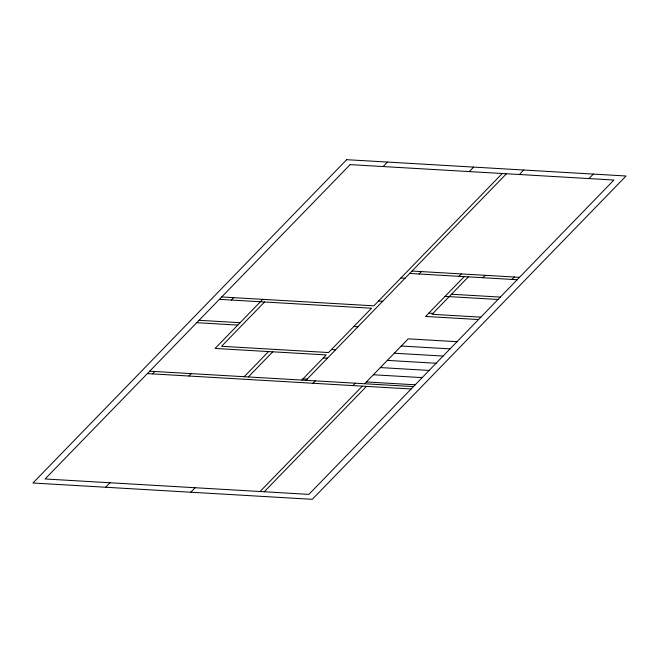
<?xml version="1.0" encoding="UTF-8"?>
<svg xmlns="http://www.w3.org/2000/svg" width="659" height="659" viewBox="0 0 659 659"><rect width="100%" height="100%" fill="white"/><g stroke="black" fill="none" stroke-linecap="round" stroke-linejoin="round"><path stroke-width="0.99" d="M152.542 373.892L154.873 371.503M231.342 300.043L233.665 297.646M383.093 166.554L387.451 162.065M262.743 299.351L215.098 348.446L326.221 354.929L301.814 380.078M188.894 376.017L191.217 373.62M264.572 301.987L221.581 346.288L328.544 352.54L371.536 308.231L219.398 299.351M105.646 487.248L110.004 482.759M244.184 376.717L268.584 351.568M248.336 376.956L272.735 351.807M469.29 171.587L473.648 167.098M190.805 492.224L195.163 487.734M502.265 173.515L373.859 305.834L221.721 296.954M305.974 380.325L506.417 173.754M312.992 383.266L315.315 380.869M419.025 273.987L421.348 271.599M519.399 174.511L523.757 170.022M352.977 385.597L355.3 383.2M459.01 276.327L461.333 273.93M464.2 276.632L425.566 316.444L478.533 319.533M260.066 491.523L362.326 386.141M364.649 383.744L408.226 338.841L457.033 341.692M468.36 276.871L432.04 314.294L480.856 317.144M264.218 491.762L366.478 386.388M482.899 277.719L485.222 275.322M588.981 178.573L593.339 174.083M511.977 279.416L514.3 277.019M412.007 271.047L519.49 277.324M409.684 273.444L517.167 279.721M400.878 277.991L405.03 278.238M451.506 294.235L500.321 297.085M445.031 296.385L497.99 299.474M378.513 301.048L382.665 301.287M428.762 313.149L432.914 313.396M353.817 326.493L357.969 326.732M199.059 320.307L240.082 322.696M196.736 322.696L237.759 325.093M401.249 346.024L450.064 348.875M331.452 349.542L335.604 349.789M394.28 353.208L443.087 356.058M387.303 360.399L436.118 363.249M323.314 357.928L327.465 358.166M380.334 367.582L429.141 370.432M373.365 374.765L422.172 377.615M366.388 381.948L415.203 384.798M302.983 378.884L307.135 379.123M149.675 371.198L413.457 386.594M147.352 373.595L411.134 388.991M346.692 159.684L32.95 483.006L312.308 499.316L626.05 175.994L346.692 159.684M350.127 164.626L45.1 478.969L308.873 494.374L613.9 180.031L350.127 164.626"/></g></svg>
